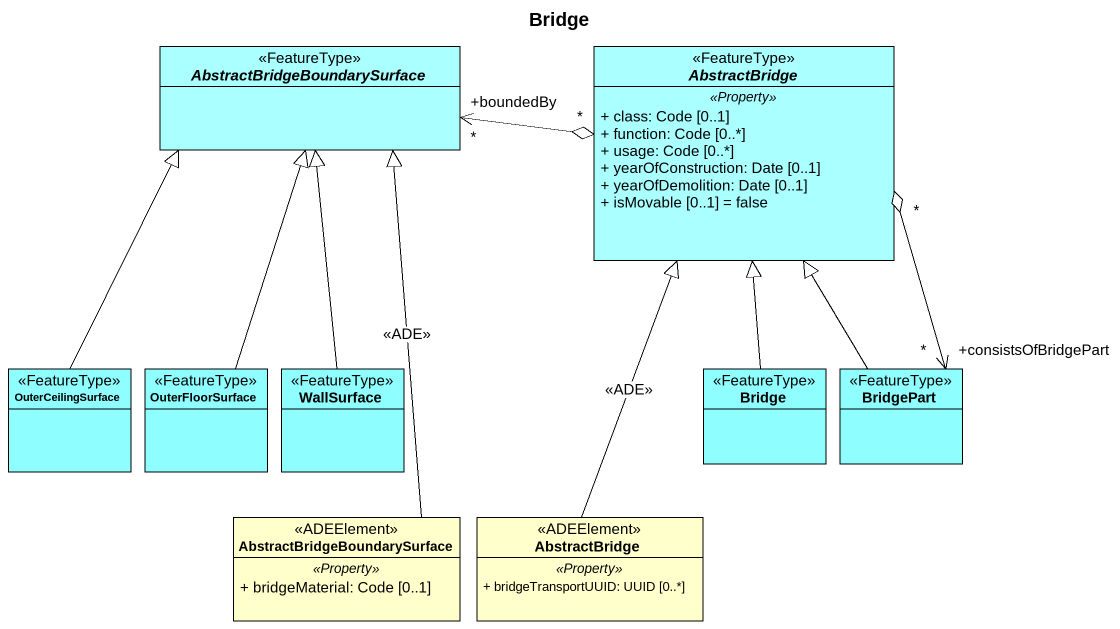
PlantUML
@startuml
title Bridge
hide circle
hide empty members
skinparam classAttributeIconSize 0
abstract class "AbstractBridgeBoundarySurface" as AbstractBridgeBoundarySurfac <<FeatureType>> #AAFFFF
abstract class AbstractBridge <<FeatureType>> #AAFFFF {
  .. <<Property>> ..
  + class: Code [0..1]
  + function: Code [0..*]
  + usage: Code [0..*]
  + yearOfConstruction: Date [0..1]
  + yearOfDemolition: Date [0..1]
  + isMovable [0..1] = false
}
class OuterCeilingSurface <<FeatureType>> #8EFEFF
class OuterFloorSurface <<FeatureType>> #8EFEFF
class WallSurface <<FeatureType>> #8EFEFF
class Bridge <<FeatureType>> #8EFEFF
class BridgePart <<FeatureType>> #8EFEFF
class "AbstractBridgeBoundarySurface" as AbstractBridgeBoundarySurfac_2 <<ADEElement>> {
  .. <<Property>> ..
  + bridgeMaterial: Code [0..1]
}
class "AbstractBridge" as AbstractBridge_2 <<ADEElement>> {
  .. <<Property>> ..
  + bridgeTransportUUID: UUID [0..*]
}
AbstractBridgeBoundarySurfac "+boundedBy\n*" <-right-o "*" AbstractBridge
OuterCeilingSurface -up-|> AbstractBridgeBoundarySurfac
OuterFloorSurface -up-|> AbstractBridgeBoundarySurfac
WallSurface -up-|> AbstractBridgeBoundarySurfac
Bridge -up-|> AbstractBridge
BridgePart "+consistsOfBridgePart\n*" <-up-o "*" AbstractBridge
BridgePart -up-|> AbstractBridge
AbstractBridgeBoundarySurfac_2 -up-|> AbstractBridgeBoundarySurfac : <<ADE>>
AbstractBridge_2 -up-|> AbstractBridge : <<ADE>>
@enduml
